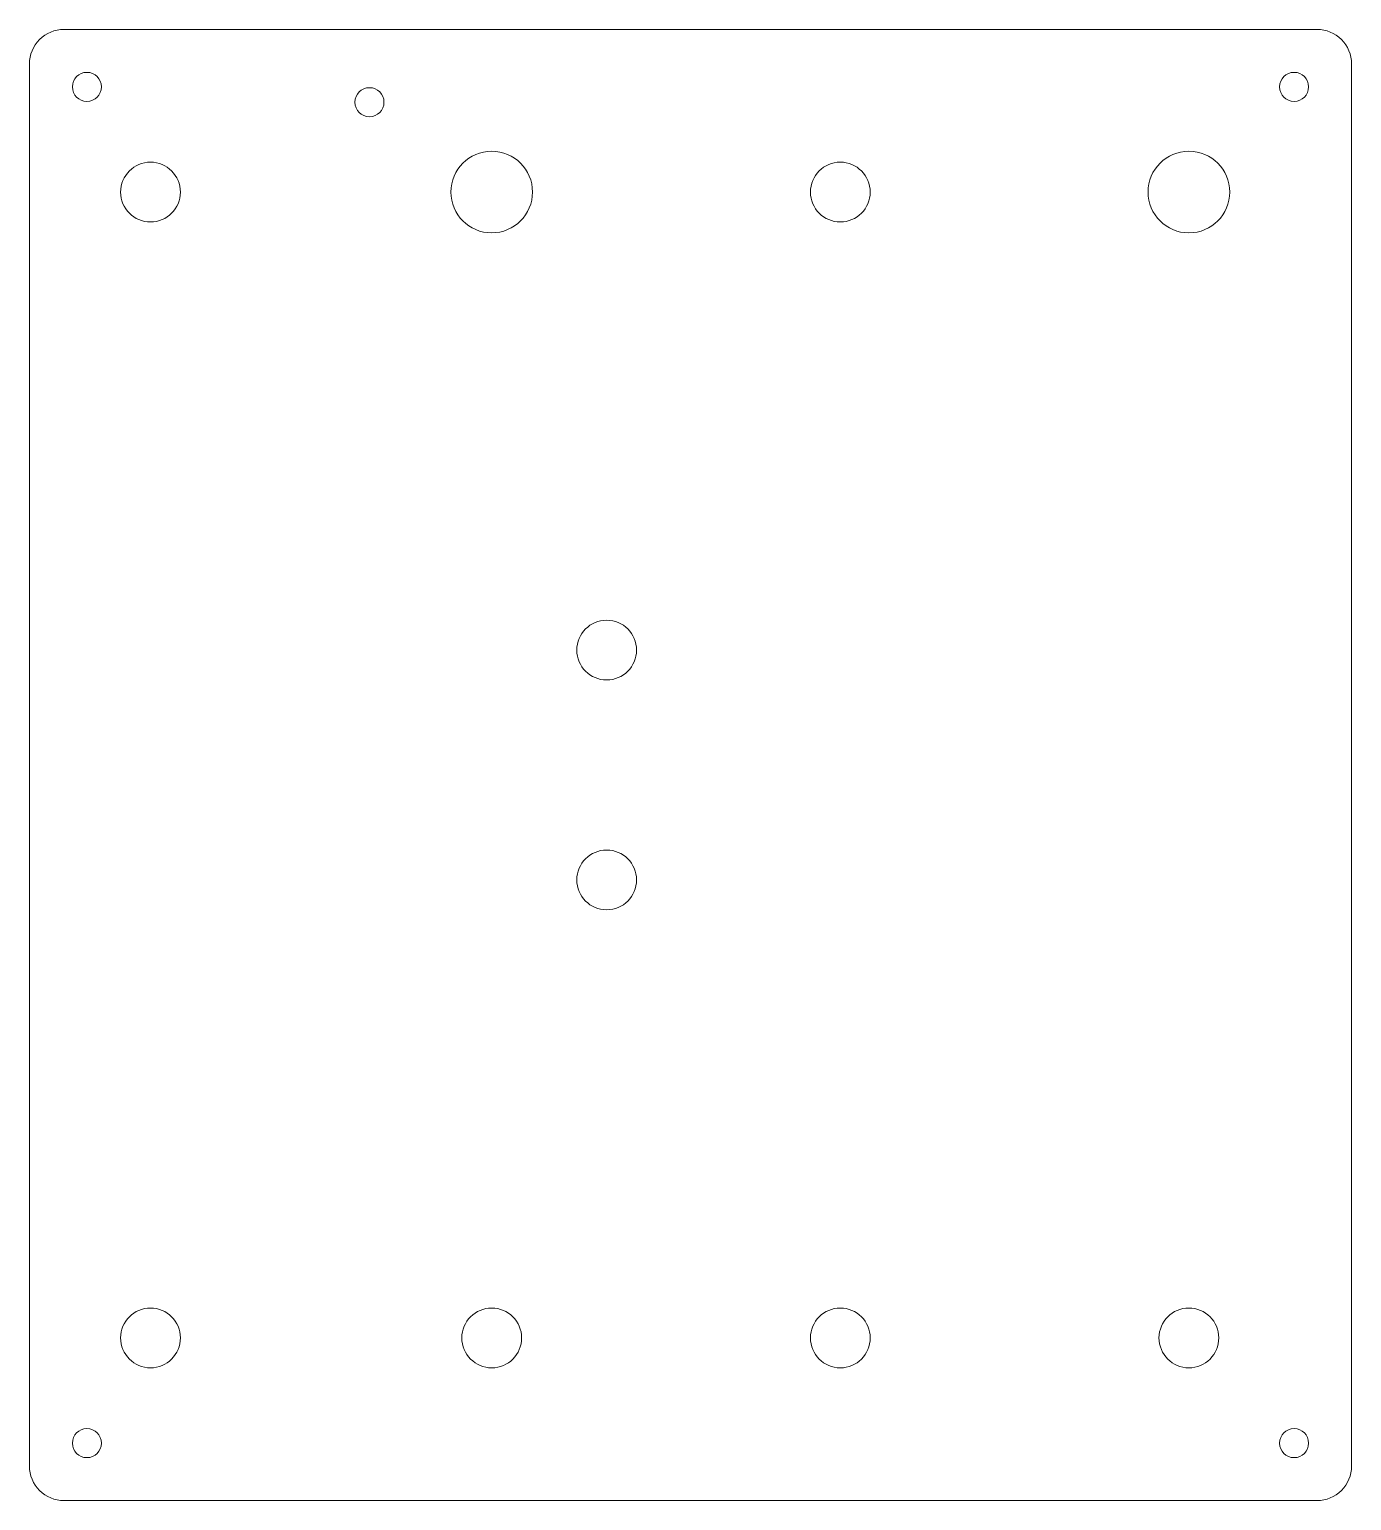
# Model space of a CAD drawing. Header units: millimetres. Extents: x -58 to 58, y -64 to 64.
import ezdxf

# ---------------------------------------------------------------- set-up
doc = ezdxf.new("R2010")
doc.units = ezdxf.units.MM
doc.header["$MEASUREMENT"] = 0
doc.layers.add('Ebene 1', color=7, linetype='Continuous')

msp = doc.modelspace()

# ---------------------------------------------------------------- linework, layer by layer
at = {"layer": 'Ebene 1', "lineweight": 9}
for points, knots in [([(-54.5, 64), (-55.2962, 63.9995), (-56.0595, 63.6827), (-56.6221, 63.1194), (-56.6221, 63.1194), (-57.1847, 62.5561), (-57.5005, 61.7962), (-57.5, 61), (-57.5, 61), (-57.5, 61), (-57.5, -61), (-57.5, -61), (-57.5, -61), (-57.4995, -61.7962), (-57.1827, -62.5595), (-56.6194, -63.1221), (-56.6194, -63.1221), (-56.0561, -63.6847), (-55.2962, -64.0005), (-54.5, -64), (-54.5, -64), (-54.5, -64), (54.5, -64), (54.5, -64), (54.5, -64), (55.2962, -63.9995), (56.0595, -63.6827), (56.6221, -63.1194), (56.6221, -63.1194), (57.1847, -62.5561), (57.5005, -61.7962), (57.5, -61), (57.5, -61), (57.5, -61), (57.5, 61), (57.5, 61), (57.5, 61), (57.4995, 61.7962), (57.1827, 62.5595), (56.6194, 63.1221), (56.6194, 63.1221), (56.0561, 63.6847), (55.2962, 64.0005), (54.5, 64), (54.5, 64), (54.5, 64), (-54.5, 64), (-54.5, 64)], [0, 0, 0, 0, 0.07692308, 0.07692308, 0.07692308, 0.07692308, 0.15384615, 0.15384615, 0.15384615, 0.15384615, 0.23076923, 0.23076923, 0.23076923, 0.23076923, 0.30769231, 0.30769231, 0.30769231, 0.30769231, 0.38461538, 0.38461538, 0.38461538, 0.38461538, 0.46153846, 0.46153846, 0.46153846, 0.46153846, 0.53846154, 0.53846154, 0.53846154, 0.53846154, 0.61538462, 0.61538462, 0.61538462, 0.61538462, 0.69230769, 0.69230769, 0.69230769, 0.69230769, 0.76923077, 0.76923077, 0.76923077, 0.76923077, 0.84615385, 0.84615385, 0.84615385, 0.84615385, 1, 1, 1, 1]), ([(-51.2355, 59), (-51.2355, 59.6984), (-51.8016, 60.2645), (-52.5, 60.2645), (-52.5, 60.2645), (-53.1984, 60.2645), (-53.7645, 59.6984), (-53.7645, 59), (-53.7645, 59), (-53.7645, 58.3016), (-53.1984, 57.7355), (-52.5, 57.7355), (-52.5, 57.7355), (-51.8016, 57.7355), (-51.2355, 58.3016), (-51.2355, 59)], [0, 0, 0, 0, 0.2, 0.2, 0.2, 0.2, 0.4, 0.4, 0.4, 0.4, 0.6, 0.6, 0.6, 0.6, 1, 1, 1, 1]), ([(53.7645, 59), (53.7645, 59.6984), (53.1984, 60.2645), (52.5, 60.2645), (52.5, 60.2645), (51.8016, 60.2645), (51.2355, 59.6984), (51.2355, 59), (51.2355, 59), (51.2355, 58.3016), (51.8016, 57.7355), (52.5, 57.7355), (52.5, 57.7355), (53.1984, 57.7355), (53.7645, 58.3016), (53.7645, 59)], [0, 0, 0, 0, 0.2, 0.2, 0.2, 0.2, 0.4, 0.4, 0.4, 0.4, 0.6, 0.6, 0.6, 0.6, 1, 1, 1, 1]), ([(-26.662, 57.6655), (-26.662, 58.3639), (-27.2281, 58.93), (-27.9265, 58.93), (-27.9265, 58.93), (-28.6249, 58.93), (-29.191, 58.3639), (-29.191, 57.6655), (-29.191, 57.6655), (-29.191, 56.9671), (-28.6249, 56.401), (-27.9265, 56.401), (-27.9265, 56.401), (-27.2281, 56.401), (-26.662, 56.9671), (-26.662, 57.6655)], [0, 0, 0, 0, 0.2, 0.2, 0.2, 0.2, 0.4, 0.4, 0.4, 0.4, 0.6, 0.6, 0.6, 0.6, 1, 1, 1, 1]), ([(-13.74, 49.85), (-13.74, 51.8106), (-15.3294, 53.4), (-17.29, 53.4), (-17.29, 53.4), (-19.2506, 53.4), (-20.84, 51.8106), (-20.84, 49.85), (-20.84, 49.85), (-20.84, 47.8894), (-19.2506, 46.3), (-17.29, 46.3), (-17.29, 46.3), (-15.3294, 46.3), (-13.74, 47.8894), (-13.74, 49.85)], [0, 0, 0, 0, 0.2, 0.2, 0.2, 0.2, 0.4, 0.4, 0.4, 0.4, 0.6, 0.6, 0.6, 0.6, 1, 1, 1, 1]), ([(46.9, 49.85), (46.9, 51.8106), (45.3106, 53.4), (43.35, 53.4), (43.35, 53.4), (41.3894, 53.4), (39.8, 51.8106), (39.8, 49.85), (39.8, 49.85), (39.8, 47.8894), (41.3894, 46.3), (43.35, 46.3), (43.35, 46.3), (45.3106, 46.3), (46.9, 47.8894), (46.9, 49.85)], [0, 0, 0, 0, 0.2, 0.2, 0.2, 0.2, 0.4, 0.4, 0.4, 0.4, 0.6, 0.6, 0.6, 0.6, 1, 1, 1, 1]), ([(-44.37, 49.85), (-44.37, 51.2859), (-45.5341, 52.45), (-46.97, 52.45), (-46.97, 52.45), (-48.4059, 52.45), (-49.57, 51.2859), (-49.57, 49.85), (-49.57, 49.85), (-49.57, 48.4141), (-48.4059, 47.25), (-46.97, 47.25), (-46.97, 47.25), (-45.5341, 47.25), (-44.37, 48.414), (-44.37, 49.85)], [0, 0, 0, 0, 0.2, 0.2, 0.2, 0.2, 0.4, 0.4, 0.4, 0.4, 0.6, 0.6, 0.6, 0.6, 1, 1, 1, 1]), ([(15.63, 49.85), (15.63, 51.2859), (14.4659, 52.45), (13.03, 52.45), (13.03, 52.45), (11.5941, 52.45), (10.43, 51.2859), (10.43, 49.85), (10.43, 49.85), (10.43, 48.4141), (11.5941, 47.25), (13.03, 47.25), (13.03, 47.25), (14.4659, 47.25), (15.63, 48.414), (15.63, 49.85)], [0, 0, 0, 0, 0.2, 0.2, 0.2, 0.2, 0.4, 0.4, 0.4, 0.4, 0.6, 0.6, 0.6, 0.6, 1, 1, 1, 1]), ([(-4.69, 10), (-4.69, 11.4359), (-5.8541, 12.6), (-7.29, 12.6), (-7.29, 12.6), (-8.7259, 12.6), (-9.89, 11.4359), (-9.89, 10), (-9.89, 10), (-9.89, 8.5641), (-8.7259, 7.4), (-7.29, 7.4), (-7.29, 7.4), (-5.8541, 7.4), (-4.69, 8.564), (-4.69, 10)], [0, 0, 0, 0, 0.2, 0.2, 0.2, 0.2, 0.4, 0.4, 0.4, 0.4, 0.6, 0.6, 0.6, 0.6, 1, 1, 1, 1]), ([(-4.69, -10), (-4.69, -8.5641), (-5.8541, -7.4), (-7.29, -7.4), (-7.29, -7.4), (-8.7259, -7.4), (-9.89, -8.5641), (-9.89, -10), (-9.89, -10), (-9.89, -11.4359), (-8.7259, -12.6), (-7.29, -12.6), (-7.29, -12.6), (-5.8541, -12.6), (-4.69, -11.436), (-4.69, -10)], [0, 0, 0, 0, 0.2, 0.2, 0.2, 0.2, 0.4, 0.4, 0.4, 0.4, 0.6, 0.6, 0.6, 0.6, 1, 1, 1, 1]), ([(-44.37, -49.85), (-44.37, -48.4141), (-45.5341, -47.25), (-46.97, -47.25), (-46.97, -47.25), (-48.4059, -47.25), (-49.57, -48.4141), (-49.57, -49.85), (-49.57, -49.85), (-49.57, -51.2859), (-48.4059, -52.45), (-46.97, -52.45), (-46.97, -52.45), (-45.5341, -52.45), (-44.37, -51.286), (-44.37, -49.85)], [0, 0, 0, 0, 0.2, 0.2, 0.2, 0.2, 0.4, 0.4, 0.4, 0.4, 0.6, 0.6, 0.6, 0.6, 1, 1, 1, 1]), ([(-14.69, -49.85), (-14.69, -48.4141), (-15.8541, -47.25), (-17.29, -47.25), (-17.29, -47.25), (-18.7259, -47.25), (-19.89, -48.4141), (-19.89, -49.85), (-19.89, -49.85), (-19.89, -51.2859), (-18.7259, -52.45), (-17.29, -52.45), (-17.29, -52.45), (-15.8541, -52.45), (-14.69, -51.286), (-14.69, -49.85)], [0, 0, 0, 0, 0.2, 0.2, 0.2, 0.2, 0.4, 0.4, 0.4, 0.4, 0.6, 0.6, 0.6, 0.6, 1, 1, 1, 1]), ([(15.63, -49.85), (15.63, -48.4141), (14.4659, -47.25), (13.03, -47.25), (13.03, -47.25), (11.5941, -47.25), (10.43, -48.4141), (10.43, -49.85), (10.43, -49.85), (10.43, -51.2859), (11.5941, -52.45), (13.03, -52.45), (13.03, -52.45), (14.4659, -52.45), (15.63, -51.286), (15.63, -49.85)], [0, 0, 0, 0, 0.2, 0.2, 0.2, 0.2, 0.4, 0.4, 0.4, 0.4, 0.6, 0.6, 0.6, 0.6, 1, 1, 1, 1]), ([(45.95, -49.85), (45.95, -48.4141), (44.7859, -47.25), (43.35, -47.25), (43.35, -47.25), (41.9141, -47.25), (40.75, -48.4141), (40.75, -49.85), (40.75, -49.85), (40.75, -51.2859), (41.9141, -52.45), (43.35, -52.45), (43.35, -52.45), (44.7859, -52.45), (45.95, -51.286), (45.95, -49.85)], [0, 0, 0, 0, 0.2, 0.2, 0.2, 0.2, 0.4, 0.4, 0.4, 0.4, 0.6, 0.6, 0.6, 0.6, 1, 1, 1, 1]), ([(-51.2355, -59), (-51.2355, -58.3016), (-51.8016, -57.7355), (-52.5, -57.7355), (-52.5, -57.7355), (-53.1984, -57.7355), (-53.7645, -58.3016), (-53.7645, -59), (-53.7645, -59), (-53.7645, -59.6984), (-53.1984, -60.2645), (-52.5, -60.2645), (-52.5, -60.2645), (-51.8016, -60.2645), (-51.2355, -59.6984), (-51.2355, -59)], [0, 0, 0, 0, 0.2, 0.2, 0.2, 0.2, 0.4, 0.4, 0.4, 0.4, 0.6, 0.6, 0.6, 0.6, 1, 1, 1, 1]), ([(53.7645, -59), (53.7645, -58.3016), (53.1984, -57.7355), (52.5, -57.7355), (52.5, -57.7355), (51.8016, -57.7355), (51.2355, -58.3016), (51.2355, -59), (51.2355, -59), (51.2355, -59.6984), (51.8016, -60.2645), (52.5, -60.2645), (52.5, -60.2645), (53.1984, -60.2645), (53.7645, -59.6984), (53.7645, -59)], [0, 0, 0, 0, 0.2, 0.2, 0.2, 0.2, 0.4, 0.4, 0.4, 0.4, 0.6, 0.6, 0.6, 0.6, 1, 1, 1, 1])]:
    msp.add_open_spline(points, degree=3, knots=knots, dxfattribs=at)

doc.saveas('drawing.dxf')
